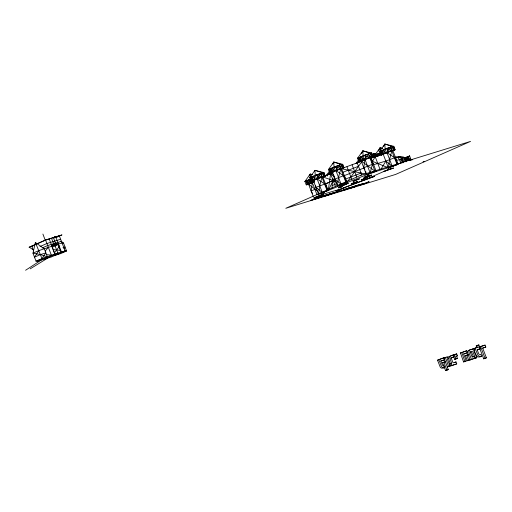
<?xml version="1.0" encoding="UTF-8"?>
<svg xmlns="http://www.w3.org/2000/svg" width="512" height="512" viewBox="0 0 512 512"><rect width="100%" height="100%" fill="white"/><g stroke="black" fill="none" stroke-linecap="round" stroke-linejoin="round"><path stroke-width="0.77" d="M332.045 188.294L332.525 178.803L336.742 182.925M479.526 347.616L479.846 346.886L485.075 345.101L485.818 347.046L482.637 348.198M485.075 345.101L481.133 346.323L480.806 347.053L484.998 358.266L486.4 357.83L482.656 348.019L485.818 347.046M460.474 353.018L463.565 361.939L464.973 361.504L466.253 360.941L463.571 353.907L467.392 352.73L466.65 350.784L460.474 353.018L466.65 350.784M461.76 352.454L464.845 361.376L466.253 360.941M368.166 175.955L363.84 177.357L370.016 175.136M346.611 183.789L348.307 183.251M365.862 177.85L367.565 177.312M410.445 159.981L410.611 158.56L400.461 162.208M357.715 181.555L351.155 183.981M408.781 160.582L408.954 159.155L408.013 159.706M328.358 189.856L330.592 173.741L334.822 177.158M388.512 167.136L389.581 159.398L391.853 150.874L392.864 150.541L398.131 164.346L388.416 167.84C364.224 174.074 341.811 185.67 318.534 194.118L311.968 176.922L313.715 176.154M312.627 193.651L311.13 190.925L312.346 182.605L314.426 181.856M364.89 169.766L363.77 167.725L364.986 159.405L359.84 157.434L366.144 173.939M446.118 357.286L444.077 358.253L448.269 369.594L445.581 370.592L442.592 362.746L445.274 361.747L442.592 362.746M445.402 357.421L448.582 366.394L449.984 365.958L447.296 358.925L448.147 358.662L447.405 356.723L444.115 357.984M402.694 161.734L402.592 161.472M36.038 261.197L41.971 258.586L47.405 256.909L44.339 248.883L35.373 242.432L32.979 253.178L36.038 261.197L41.478 259.52M54.202 238.054L54.547 236.518L55.827 237.44M372.896 154.778L373.037 154.214L374.253 153.67L376.352 154.144M318.08 194.01L318.451 192.563M361.594 161.248L340.774 168.864L338.502 177.395L337.331 185.83L343.29 183.994M373.434 154.464L373.613 153.869L375.558 154.438L372.378 155.629L373.446 155.955L374.822 155.443L374.918 156.691L371.776 157.862L370.867 157.21M472.506 348.979L472.384 349.811L470.957 349.325L469.581 349.933A3.622 2.381 66.2 0 0 468.954 351.398L469.203 353.459L471.45 359.341L474.592 358.368L473.856 356.429L472.109 356.966L470.56 352.902L470.63 351.846L471.392 351.27L472.922 351.846L475.43 358.112L476.838 357.677L473.766 350.758L474.618 350.496L473.875 348.557L471.226 349.542L472.595 349.12M444.621 359.75L440.742 360.947L442.419 365.184L443.213 365.754L444 365.632L444.742 367.578L443.456 368.141L441.318 368.102L440.294 367.238L437.517 360.186L443.878 357.805L444.621 359.75L440.749 361.114M444.742 367.578L442.598 367.539L441.581 366.675L438.797 359.622L443.878 357.805M477.517 345.35L478.867 344.934L480.32 348.742L477.114 349.728L478.848 354.042L479.738 354.522L480.838 354.272L481.581 356.211C480.013 357.242 477.606 357.523 476.486 355.706C474.483 350.592 471.085 348.122 478.227 347.219L477.517 345.35L476.23 345.92L476.941 347.782M481.581 356.211L479.744 356.48L478.131 355.571L475.251 348.954L475.386 348.09L478.227 347.219M317.389 190.989L308.589 184.262L309.773 181.619M362.413 158.419L361.229 161.062L375.027 171.219L376.128 171.13L372.365 172.787M361.869 184.41L369.094 181.702L363.373 184.237L361.395 184.64M371.776 157.862L372.032 157.331L375.642 155.987M322.784 177.088L325.242 176.006L323.949 172.614L314.976 170.33L309.709 177.734L311.002 181.126L313.773 180.275L313.261 180.314L314.496 177.792L311.968 176.922L312.762 178.022M333.158 171.942L332.064 172.032L333.293 169.504L330.765 168.64L337.331 185.83L347.053 182.336L343.315 175.526L335.91 170.611L332.154 172.269L333.619 174.918M328.595 189.926L334.502 177.818M309.21 176.019L309.875 174.701M314.31 171.648L314.976 170.33L322.336 172.749L323.949 172.614L322.694 173.171L323.987 176.563M332.774 164.026L333.773 162.042L342.746 164.333L344.038 167.725L342.79 168.275L341.754 165.562M361.517 153.485L362.848 150.835L371.821 153.126L373.114 156.518L370.662 157.6M378.426 151.066L380.09 147.757L382.33 148.333M383.526 146.694L384.858 144.051L393.824 146.342L395.123 149.728L392.666 150.81M339.27 187.77L339.546 187.245L342.061 186.298L341.779 186.816L338.611 187.968L338.893 187.45L341.402 186.502L341.12 187.021M351.328 184.045L357.83 181.299L357.626 181.67M359.36 178.976L353.005 181.37L359.475 178.771M371.52 175.066L371.238 175.584L368.73 176.531L369.005 176.013L371.501 174.995M381.171 168.979L385.824 161.056L392.173 166.182L398.131 164.346L394.4 157.536L386.995 152.621L383.232 154.278L370.835 158.099M411.123 159.91L409.632 156L406.08 161.811L399.482 159.648L396.506 160.429M62.029 242.912L38.906 250.56L34.509 257.184L40.435 254.573L45.875 252.896L41.971 258.586L35.373 242.432M63.872 248.691L65.043 246.982L63.002 247.616M313.594 180.442L312.256 182.368L308.493 184.026L308.397 182.285M321.171 173.472L320.589 173.517L317.024 178.656L313.261 180.314M336.71 169.088L339.386 165.235L339.974 165.184M365.338 158.528L368.461 154.029L375.027 171.219L367.507 174.534L366.406 174.624L375.027 171.219M374.816 157.261L375.61 156.128M308.928 184.32L306.234 184.838L304.941 181.446L310.208 174.035L312.448 174.611M332.493 172.32L329.798 172.845L328.506 169.453L333.773 162.042L341.133 164.461L342.746 164.333L341.491 164.883M327.462 176.019L326.95 174.662L329.581 170.957M360.122 161.536L358.822 158.144L359.194 158.112L360.486 161.504L358.874 161.638L357.581 158.246L362.848 150.835L370.208 153.261L371.821 153.126L370.566 153.677L371.859 157.069M356.39 163.424L356.019 163.456L358.656 159.75M382.298 148.486L380.09 147.757L374.822 155.168L375.597 157.203M392.352 150.586L395.123 149.728L393.51 149.862L392.218 146.47L379.584 151.462L379.955 151.43L381.248 154.822L380.883 154.848L379.584 151.462L384.858 144.051L392.218 146.47L393.824 146.342L392.576 146.893L393.869 150.285M347.475 181.741L361.901 161.568M51.91 246.029L53.594 243.718M36.877 243.968L45.613 240.115L59.347 235.878L65.094 250.931L51.258 257.024L37.523 261.261L38.4 260.109M45.216 251.181L48.294 247.142M59.827 245.792L54.336 252.992L53.024 249.555L60.262 250.381M365.83 177.92L361.139 179.994L367.501 177.421M364.493 183.738L364.166 183.821L364.435 183.539M453.235 355.277L456.685 353.856L457.427 355.802L456.141 356.365M370.726 157.568L371.174 157.062M344.301 187.674L364.845 179.834L387.405 169.894L389.51 167.75L397.03 164.435L395.494 157.446L385.734 161.094L373.376 164.762M373.542 156.755L372.838 157.472L372.614 156.282L373.446 155.955L373.587 157.184M346.566 183.872L341.792 185.894M322.291 194.464L324.493 192.282L322.387 194.426L314.867 197.734L313.766 197.824L322.387 194.426L339.533 189.382L374.566 176.339L368.608 178.176M375.782 154.131L374.413 154.106L374.79 153.926L372.634 155.021L372.506 154.694L373.037 154.214L374.771 154.72M372.634 155.021L373.498 154.49M25.6 270.259L41.139 260.147M30.189 268.845L47.642 258.144M404.493 157.997L409.632 156L405.03 158.317L407.981 156.595L409.472 160.506M309.082 183.974L310.509 183.136M360.429 157.382L361.139 156.966L359.84 157.434L360.64 158.534M361.722 160.774L363.149 159.936M378.381 153.888L376.064 155.066L376.582 156.422M408.198 159.981L410.611 158.56M394.803 157.101L397.811 157.363L399.482 159.648L401.779 158.822L403.277 162.733M327.776 195.066C323.187 197.005 329.971 193.549 327.117 195.418L329.28 194.579L327.846 194.822M374.125 154.138L373.613 153.869M335.078 179.603L325.664 183.84L335.142 179.661M33.075 249.606L29.146 247.206L34.912 244.666M36.352 244.032L45.728 239.898L61.978 234.886L56.211 237.427M33.587 250.957L31.776 246.214L35.418 244.608M57.158 236.845L59.347 235.878M39.987 246.554L46.906 243.507L60.64 239.27M42.15 247.981L47.68 245.542L61.414 241.306M38.906 250.56L32.979 253.178L40.435 254.573L47.405 256.909M51.731 245.574L56.576 243.437M37.523 261.261L51.36 255.168L65.094 250.931M44.39 259.142L58.227 253.05M322.47 176.864L325.242 176.006L323.629 176.141L322.336 172.749L309.709 177.734L310.074 177.709M328.87 169.421L328.506 169.453L341.133 164.461L342.432 167.853L344.038 167.725L341.267 168.576M332.512 167.866L330.765 168.64L331.565 169.741M312.48 177.088L310.95 177.632L311.987 180.346M331.283 168.806L329.747 169.35L331.046 172.742M305.306 181.414L304.941 181.446L310.451 179.021L310.208 174.035L312.416 174.765M359.238 161.606L357.946 158.214L357.581 158.246L363.091 155.821L370.208 153.261L371.501 156.646L373.114 156.518M309.21 179.75L307.2 180.634L313.242 196.448M361.85 156.544L359.84 157.434L360.941 157.344M307.718 180.8L306.182 181.344L307.482 184.736M360.358 157.6L359.194 158.112L360.269 157.728M332.64 172.838L323.072 177.056L321.971 177.146L319.699 185.677L318.534 194.118L322.291 192.461L317.024 178.656L323.629 176.141L311.002 181.126L313.69 180.608M332.064 172.032L342.432 167.853L329.798 172.845L334.163 171.494M322.285 177.069L313.35 180.55L314.086 181.882M312.614 180.998L313.779 180.48M327.315 174.63L326.95 174.662L332.576 172.198M335.546 170.886L336.922 170.285M330.47 174.278L329.21 173.85L330.957 173.075M383.597 149.875L381.85 150.65L388.154 167.162M327.994 189.946L322.733 176.928L336.288 181.594M341.536 168.646L346.79 181.658M328.192 174.56L329.722 174.016M382.362 150.816L380.832 151.36L381.869 154.074M392.218 146.47L386.739 148.582M308.589 184.262L312.346 182.605L307.2 180.634L308.499 180.166L307.2 180.634L308 181.734M356.019 163.456L360.275 161.581M364.986 159.405L361.229 161.062L362.323 160.973M309.011 184.192L307.846 184.704L306.554 181.312L307.629 180.928M310.598 183.494L313.357 182.278L308.493 184.026L309.594 183.936M363.93 159.987L365.997 159.078L361.133 160.826L361.069 159.661M362.234 160.736L361.133 160.826L370.944 157.568L372.39 164.32L370.163 172.966L364.896 159.168L371.501 156.646L358.874 161.638L363.238 160.288M375.949 154.765L379.091 153.472M383.93 149.901L381.85 150.65L384.378 151.514L383.142 154.035L393.51 149.862L380.883 154.848L383.654 153.997L383.142 154.035L383.078 152.877M385.939 153.203L387.315 152.595M315.488 185.254L315.942 187.334L325.613 183.725L326.995 190.016M333.99 175.584L334.739 179.046L344.416 175.437L345.798 181.728M311.13 190.925L316.973 188.518M363.77 167.725L372.39 164.32L373.536 164.352L369.843 157.658M332.352 182.227L334.886 181.114M332.179 185.6L336.582 183.661M319.629 194.029L327.149 190.714L328.25 190.624M338.432 185.741L345.952 182.426L339.386 165.235L335.654 166.573M323.488 194.33L314.867 197.734M341.901 185.933L348.25 183.354M312.403 199.667L314.355 198.803M320.998 196.531L310.579 200.512L320.998 196.531L318.912 196.973M318.432 197.658L313.939 199.475L318.368 197.478M320.378 196.755L322.426 195.891M365.984 176.704L367.84 175.885M319.763 197.312L316.39 198.72L322.496 196.07M368.115 176.045L369.965 175.232M319.834 197.491L318.88 197.786L324.23 195.533L322.118 196.154M319.635 197.722L330.054 193.741L319.565 197.542M339.533 189.382L335.776 191.04L345.491 187.546L344.39 187.635L336.87 190.95M388.416 167.84L392.173 166.182L386.906 152.384L390.464 147.245L391.053 147.194M322.995 196.685L327.488 194.867L322.925 196.506M334.547 192.659L332.666 193.702L339.802 190.733L329.299 194.739L337.229 191.693L332.666 193.702M338.726 191.834L349.146 187.853L338.656 191.654M374.566 176.339L364.845 179.834M393.37 168.058L383.648 171.552L393.37 168.058L387.405 169.894M343.322 190.419L346.586 188.979L342.022 190.618M347.981 188.813L344.467 189.862L352.384 186.854L347.027 189.107L347.91 188.634M351.693 187.674L358.106 185.088L352.851 187.11M357.338 185.491L357.645 185.395L350.49 188.026L355.578 185.869L353.856 186.4L348.608 188.749L354.31 187.027L360.435 184.371L358.067 185.171M437.517 360.186L438.797 359.622M453.363 354.88L447.981 357.075L450.355 363.846L449.818 364.006L450.56 365.952L456.742 363.872L456.006 361.933L453.043 362.848L451.098 357.754L454.106 356.826L453.363 354.88L449.261 356.506L451.635 363.277L449.818 364.006M456.685 353.856L453.446 355.027M478.867 344.934L476.23 345.92M454.106 356.826L450.566 358.086M473.862 348.934L475.142 348.371M479.565 347.13L480.845 346.566M467.392 352.73L463.814 353.997M453.331 355.795L454.694 359.366L457.408 358.362L456.538 356.077L457.427 355.802M457.408 358.362L454.694 359.366M480.32 348.742L477.114 349.901M465.472 355.731L468.16 354.733L465.472 355.731L467.392 360.762L470.08 359.763L467.392 360.762M454.72 362.496L456.006 361.933M448.582 366.394L447.296 366.957L449.984 365.958M450.56 365.952L456.742 363.872M472.57 356.992L473.856 356.429M463.565 361.939L464.845 361.376M445.581 370.592L448.269 369.594M470.17 349.92L468.301 350.502A3.622 2.381 66.2 0 0 467.674 351.968L467.917 354.022L470.163 359.904L471.45 359.341M474.592 358.368L470.163 359.904M475.43 358.112L474.15 358.675L476.838 357.677M479.962 349.011L483.712 358.829L484.998 358.266M486.4 357.83L483.712 358.829M315.085 198.317L316.89 197.594M325.306 195.77L333.427 192.698L327.917 195.002M361.466 184.826L365.146 183.264L358.33 185.587M404.947 157.914L409.632 156M337.126 166.048L334.016 167.021L335.309 170.413M318.323 174.33L315.213 175.309L316.512 178.701M359.021 185.318L361.101 184.499M344.461 175.552L364.141 167.917M325.094 195.117L325.946 194.803M343.168 172.166L358.509 166.31M345.754 178.944L361.094 173.094M338.752 187.706L341.261 186.758M368.87 176.269L371.379 175.322M339.411 187.507L341.92 186.56M374.918 156.691L375.693 156.41M364.166 155.571L368.461 154.029M332.851 167.891L330.765 168.64L331.866 168.55M331.194 168.928L330.118 169.318L331.411 172.71M382.278 150.938L381.197 151.328L382.234 154.042M316.858 174.861L320.589 173.517L321.786 175.168M312.397 177.216L311.315 177.606L312.352 180.32M377.51 154.65L376.435 155.04L376.947 156.39M335.91 170.611L340.774 168.864M338.31 169.786L341.779 168.538L335.296 167.187M386.995 152.621L391.853 150.874M328.557 174.528L329.638 174.138M313.952 181.76L312.256 182.368L316.998 194.79M327.149 190.714L322.291 192.461L315.942 187.334M423.059 161.843L424.288 161.44M397.818 163.872L402.291 162.79M31.776 246.214L34.669 245.318M29.146 247.206L32.627 246.131M62.15 243.392L63.514 242.976L66.573 250.995L60.646 253.606L55.213 255.283L54.554 253.568M367.155 158.355L364.384 159.206L363.091 155.821L367.456 154.47M370.432 153.555L371.821 153.126M386.394 152.422L385.094 149.03L389.459 147.686M392.442 146.765L393.824 146.342M357.581 158.246L360.493 157.35M379.584 151.462L382.362 150.605L381.85 150.65L382.643 151.75M341.357 164.755L342.746 164.333M328.506 169.453L332.87 168.102M322.56 173.043L323.949 172.614M311.091 177.312L313.542 176.557M304.941 181.446L309.306 180.102M326.95 174.662L329.722 173.805L329.21 173.85M313.824 181.766L306.234 184.838L309.146 183.942M344.23 184.902L345.926 184.384M363.482 178.97L365.178 178.445M313.875 199.296L315.174 199.098M362.035 184.448L363.373 184.237M316.39 198.72L318.573 198.048M325.376 195.949L326.266 195.68M344.538 190.042L346.72 189.37M358.394 185.766L359.738 185.152M451.635 363.277L451.104 363.443L451.846 365.382M405.523 158.029L406.739 157.702L407.226 158.982M394.944 157.907C399.981 156.634 405.978 156.723 409.99 160.422L409.165 159.411M409.472 160.224L412.365 159.795M396.365 156.934C400.237 156.141 404.141 157.178 407.706 158.694L408.736 160.211L401.619 158.912L400.211 157.114L398.867 156.627M387.149 149.402L392.864 150.541M375.187 155.136L374.822 155.168L380.333 152.742L381.363 155.456M382.125 154.752L382.496 154.72M365.139 156.186L370.854 157.331L375.866 170.451M358.285 162.643L358.79 162.598M332.154 172.269L333.254 172.179M311.968 176.922L313.069 176.832M316.493 175.475L322.982 176.819M470.106 351.834L471.635 352.416L473.35 356.576M46.528 254.618L51.36 255.168L45.613 240.115M341.869 168.774L366.08 174.214M55.507 243.13L58.413 244.026M64.486 250.298L66.573 250.995L61.139 252.672L58.074 244.653L52.147 247.264L52.806 248.986M377.856 156.39L377.082 154.355L379.61 155.226M402.976 157.024L404.134 157.466L406.349 161.683M373.056 155.36L374.003 155.744L374.125 156.979M387.091 167.29L372.467 161.318L375.206 156.749L380.128 169.626M372.506 154.694L374.822 155.443M317.114 178.893L324.518 183.814L327.878 189.939M408.947 159.853L406.854 158.368L406.502 157.453M60.947 241.133L63.514 242.976M334.739 179.046L341.094 184.173L335.821 170.374M391.264 148.346L390.464 147.245L397.03 164.435M377.082 154.355L378.278 156.006M370.854 157.331L369.658 155.68L369.754 157.421M339.386 165.235L340.186 166.336M371.174 158.074L370.938 157.734L372.032 157.331L372.192 157.702M406.624 161.536L405.133 157.619L399.482 159.648L400.73 162.925M401.619 158.912L403.072 162.72M393.459 146.368L394.758 149.76M392.582 146.438L393.875 149.83M390.598 147.053L391.891 150.445M466.752 355.168L468.672 360.192M386.714 148.448L388.013 151.84M383.84 149.587L385.139 152.973M380.838 150.906L382.138 154.298M379.078 153.293L379.853 155.328M455.981 358.803L454.515 354.707M376.077 154.618L376.851 156.653M371.456 153.158L372.749 156.544M370.573 153.229L371.872 156.621M368.589 153.843L369.882 157.229M443.872 362.182L446.867 370.022M364.71 155.238L366.003 158.624M361.837 156.371L363.13 159.763M358.835 157.696L360.128 161.088M357.21 162.925L361.875 175.13M352.096 164.87L356.762 177.082M346.982 166.822L351.904 179.706M354.272 186.675L354.31 187.027M342.381 164.358L343.674 167.75M341.504 164.435L342.797 167.827M339.514 165.043L340.813 168.435M335.635 166.438L336.928 169.83M332.762 167.578L334.054 170.97M329.76 168.896L331.053 172.288M331.2 172.787L331.718 174.144M329.133 170.099L330.17 172.813M330.592 173.741L335.501 186.605M323.578 172.646L324.877 176.038M322.701 172.717L323.994 176.109M320.717 173.331L322.01 176.723M320.589 173.517L326.886 190.022M316.832 174.726L318.131 178.118M313.958 175.859L315.258 179.251M312.845 180.474L313.363 181.824L311.744 182.413L310.707 179.699M310.957 177.184L312.256 180.576M310.33 178.387L311.11 180.422M309.197 179.571L310.49 182.963M306.195 180.896L307.488 184.288M55.731 236.998L61.472 252.045M53.434 237.702L56.115 244.73M53.984 243.002L58.176 253.978M51.52 238.291L54.202 245.318M49.229 239.002L54.976 254.048M42.893 234.054L45.293 240.352M338.88 187.392L342.048 186.246M365.638 171.13L366.253 173.926M391.667 148.896L391.763 150.63M340.582 166.886L340.678 168.627M331.962 170.291L332.026 171.45M321.818 175.75L321.882 176.909M384.858 144.051L385.094 149.03M380.09 147.757L380.224 150.605M362.848 150.835L363.091 155.821M333.773 162.042L334.016 167.021M314.976 170.33L315.213 175.309M353.03 182.662A9.517 0.55 -20.9 0 1 353.491 182.49M354.63 182.061A9.517 0.55 -20.9 0 1 354.861 181.978M341.779 186.112A9.517 0.55 -20.9 0 1 341.773 186.131M360.736 175.27L285.811 208.288L395.61 174.432L470.528 141.408L360.736 175.27M360.896 184.282L358.579 185.306L363.36 183.469L360.896 184.282"/></g></svg>
